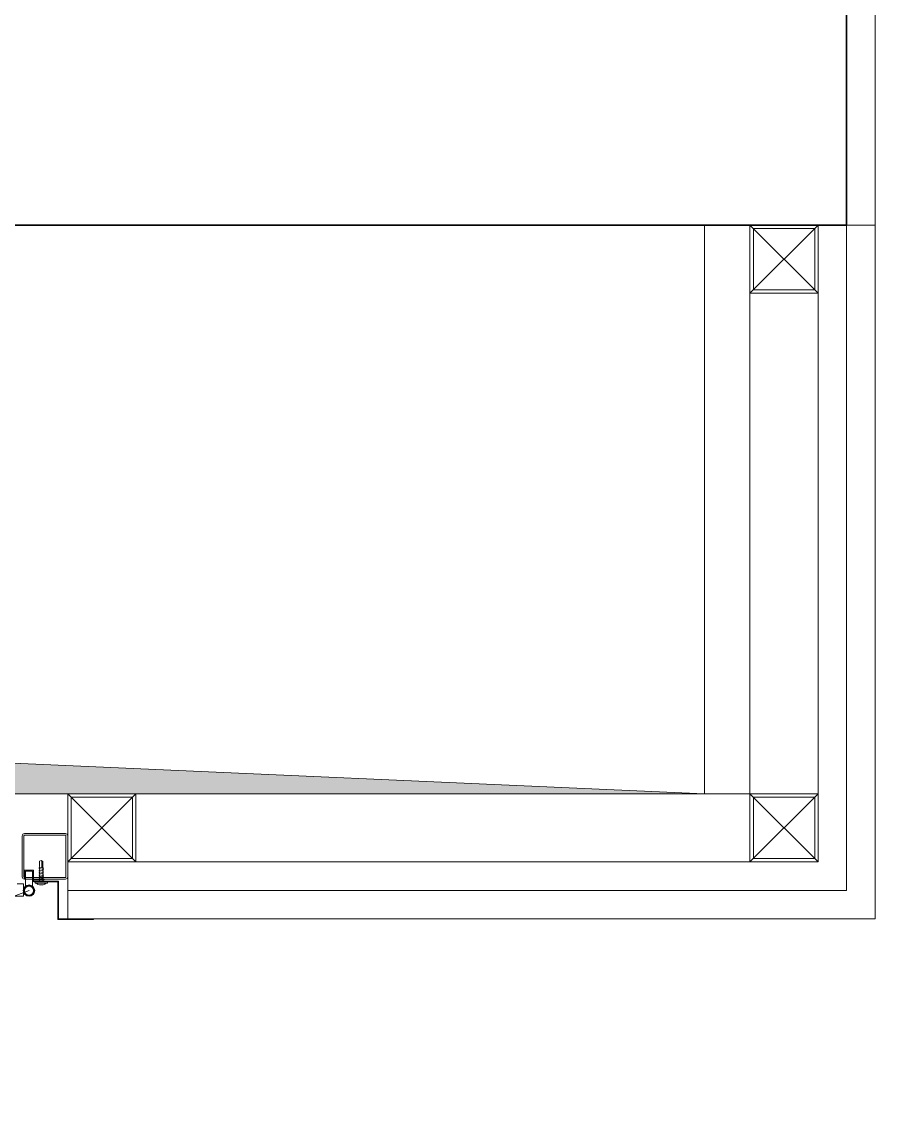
# Model space of a CAD drawing. Header units: centimetres. Extents: x 405464 to 563355, y 50011 to 66875.
# Drawn here: x 517915.7 to 517990.8, y 54660.9 to 54757.2 of the extents above; entities that cross this region are included whole.
import ezdxf
from ezdxf.enums import TextEntityAlignment as Align

# ---------------------------------------------------------------- set-up
doc = ezdxf.new("R2010")
doc.units = ezdxf.units.CM
doc.linetypes.add('HIDDEN', pattern=[9.525, 6.35, -3.175])
doc.layers.get('0').update_dxf_attribs({"lineweight": 9})
for name, color, linetype, lineweight in [('0-KRCN-MİMARİ-220526', 8, 'Continuous', 9), ('A8-MATERIAALIT', 8, 'Continuous', 0), ('A_Pencere Doğrama-Ex', 140, 'Continuous', 15), ('D_Merkez', 51, 'Continuous', 13), ('D_Profil', 155, 'Continuous', 15), ('DV_Masif', 2, 'Continuous', 35), ('DV_Siva', 30, 'Continuous', 9), ('G_0.13', 145, 'Continuous', 13), ('M00_Mahal_No$0$MH_Alan', 51, 'Continuous', 9), ('TR_Genel', 251, 'Continuous', 9), ('Y-GORUNUS_DAHAINCE', 251, 'Continuous', 13), ('Y-PROFIL', 1, 'Continuous', 0), ('Y-PROFILE-STEEL', 1, 'Continuous', 18)]:
    doc.layers.add(name, color=color, linetype=linetype, lineweight=lineweight)
doc.layers.add('Y-ALCIPAN KIRMIZI', color=7, linetype='Continuous', lineweight=20, true_color=0xff0a0a)
doc.styles.add('M00_Mahal_No$0$Kalin01', font='swissk.ttf')
doc.styles.add('M00_Mahal_No$0$Normal', font='swiss.ttf')
doc.styles.add('MAHAL', font='swissc.ttf')

# ---------------------------------------------------------------- blocks, each defined once
blk = doc.blocks.new('RUUVIP')
for p, q in [((-5.44, 19), (-5.44, 20.14)), ((-5.44, 20.14), (5.44, 20.14)), ((-4.2, 20.14), (-3.25, 21.09)), ((3.25, 21.09), (4.2, 20.14)), ((5.44, 20.14), (5.44, 19)), ((5.44, 19), (-5.44, 19)), ((-1.42, 17.81), (-1.9, 17.34)), ((-1.9, 17.34), (1.9, 16.67)), ((-1.9, 17.34), (-1.42, 16.96)), ((-1.42, 16.48), (-1.9, 16)), ((-1.9, 16), (1.9, 15.33)), ((-1.9, 16), (-1.42, 15.62)), ((-1.42, 15.14), (-1.9, 14.66)), ((-1.9, 14.66), (1.9, 13.99)), ((-1.9, 14.66), (-1.42, 14.28)), ((-1.42, 13.8), (-1.9, 13.32)), ((-1.9, 13.32), (1.9, 12.65)), ((-1.9, 13.32), (-1.42, 12.94)), ((-1.42, 12.46), (-1.9, 11.98)), ((-1.9, 11.98), (1.9, 11.31)), ((-1.9, 11.98), (-1.42, 11.6)), ((-1.42, 11.12), (-1.9, 10.64)), ((-1.9, 10.64), (1.9, 9.97)), ((-1.9, 10.64), (-1.42, 10.26)), ((-1.42, 9.78), (-1.9, 9.3)), ((-1.42, 19), (-1.42, 17.81)), ((-1.42, 16.96), (-1.42, 16.48)), ((-1.42, 15.62), (-1.42, 15.14)), ((-1.42, 14.28), (-1.42, 13.8)), ((-1.42, 12.94), (-1.42, 12.46)), ((-1.42, 11.6), (-1.42, 11.12)), ((-1.42, 10.26), (-1.42, 9.78)), ((1.43, 17.05), (1.43, 19)), ((1.9, 16.67), (1.43, 17.05)), ((1.43, 16.19), (1.9, 16.67)), ((1.43, 15.71), (1.43, 16.19)), ((1.9, 15.33), (1.43, 15.71)), ((1.43, 14.86), (1.9, 15.33)), ((1.43, 14.37), (1.43, 14.86)), ((1.9, 13.99), (1.43, 14.37)), ((1.43, 13.52), (1.9, 13.99)), ((1.43, 13.03), (1.43, 13.52)), ((1.9, 12.65), (1.43, 13.03)), ((1.43, 12.18), (1.9, 12.65)), ((1.43, 11.69), (1.43, 12.18)), ((1.9, 11.31), (1.43, 11.69)), ((1.43, 10.84), (1.9, 11.31)), ((1.43, 10.35), (1.43, 10.84)), ((1.9, 9.97), (1.43, 10.35)), ((1.43, 9.5), (1.9, 9.97)), ((-1.9, 9.3), (1.9, 8.63)), ((-1.9, 9.3), (-1.42, 8.92)), ((-1.42, 8.44), (-1.9, 7.96)), ((-1.9, 7.96), (1.9, 7.29)), ((-1.9, 7.96), (-1.42, 7.58)), ((-1.42, 7.1), (-1.9, 6.62)), ((-1.9, 6.62), (1.9, 5.95)), ((-1.9, 6.62), (-1.42, 6.24)), ((-1.42, 8.92), (-1.42, 8.44)), ((-1.42, 7.58), (-1.42, 7.1)), ((-1.42, 6.24), (-1.42, 0.82)), ((-0.59, 6.02), (-1.42, 6.24)), ((-1.42, 0.82), (0, 0)), ((-0.56, 0.84), (-0.59, 6.02)), ((0, 0), (-0.56, 0.84)), ((0, 0), (1.43, 0.82)), ((1.43, 9.01), (1.43, 9.5)), ((1.9, 8.63), (1.43, 9.01)), ((1.43, 8.16), (1.9, 8.63)), ((1.43, 7.67), (1.43, 8.16)), ((1.9, 7.29), (1.43, 7.67)), ((1.43, 6.82), (1.9, 7.29)), ((1.43, 6.33), (1.43, 6.82)), ((1.9, 5.95), (1.43, 6.33)), ((1.43, 5.48), (1.9, 5.95)), ((1.43, 0.82), (1.43, 5.48))]:
    blk.add_line(p, q)
blk.add_arc((0, 10.8), 10.8, 72.45919, 107.54081)
blk = doc.blocks.new('1_etap')
at = {"layer": 'TR_Genel'}
h = blk.add_hatch(color=8, dxfattribs=at)
h.dxf.hatch_style = 1
h.paths.add_polyline_path([(762.5, 2420), (762.5, 2370), (1087.5, 2370), (777.574, 2383.687)])
at = {"layer": 'Y-GORUNUS_DAHAINCE'}
h = blk.add_hatch(color=8, dxfattribs=at)
h.paths.add_polyline_path([(1027.6, 2361.482, 1), (1028.6, 2361.482, 1)])
h.paths.add_polyline_path([(1028.5, 2361.482, -1), (1027.7, 2361.482, -1)], flags=16)
h = blk.add_hatch(color=8, dxfattribs=at)
h.paths.add_polyline_path([(1027.602, 2361.482, 1), (1028.602, 2361.482, 1)])
h.paths.add_polyline_path([(1028.502, 2361.482, -1), (1027.702, 2361.482, -1)], flags=16)
at = {"color": 8}
for p, q in [((1087.5, 2420), (762.5, 2420)), ((1087.5, 2370), (1087.5, 2420)), ((1087.5, 2370), (777.574, 2383.687)), ((762.5, 2370), (1087.5, 2370)), ((762.5, 2370), (1087.5, 2370))]:
    blk.add_line(p, q, dxfattribs=at)
at = {"color": 8, "ltscale": 40, "elevation": 0}
blk.add_lwpolyline([(1097.5, 2414), (1097.5, 2420), (1091.5, 2420), (1091.5, 2414)], close=True, dxfattribs=at)
at = {"color": 8, "ltscale": 40}
for points in [[(1037.5, 2364), (1037.5, 2370), (1031.5, 2370), (1031.5, 2364)], [(1097.5, 2364), (1097.5, 2370), (1091.5, 2370), (1091.5, 2364)]]:
    blk.add_lwpolyline(points, close=True, dxfattribs=at)
at = {"layer": 'D_Merkez', "color": 8, "ltscale": 0.015, "elevation": 0}
for points in [[(1097.5, 2414), (1091.5, 2420)], [(1097.5, 2420), (1091.5, 2414)]]:
    blk.add_lwpolyline(points, dxfattribs=at)
at = {"layer": 'D_Merkez', "color": 8, "ltscale": 0.015}
for points in [[(1037.5, 2364), (1031.5, 2370)], [(1037.5, 2370), (1031.5, 2364)], [(1097.5, 2364), (1091.5, 2370)], [(1097.5, 2370), (1091.5, 2364)]]:
    blk.add_lwpolyline(points, dxfattribs=at)
at = {"layer": 'D_Profil', "color": 8, "ltscale": 40, "elevation": 0}
blk.add_lwpolyline([(1097.2, 2414.3), (1097.2, 2419.7), (1091.8, 2419.7), (1091.8, 2414.3)], close=True, dxfattribs=at)
at = {"layer": 'D_Profil', "color": 8, "ltscale": 40}
for points in [[(1037.2, 2364.3), (1037.2, 2369.7), (1031.8, 2369.7), (1031.8, 2364.3)], [(1097.2, 2364.3), (1097.2, 2369.7), (1091.8, 2369.7), (1091.8, 2364.3)]]:
    blk.add_lwpolyline(points, close=True, dxfattribs=at)
at = {"layer": 'DV_Masif', "color": 8}
for p, q in [((1100, 2420), (1100, 2450)), ((747.5, 2420), (1100, 2420))]:
    blk.add_line(p, q, dxfattribs=at)
at = {"layer": 'DV_Siva', "color": 8}
for p, q in [((1102.5, 3092.5), (1102.5, 2420)), ((1102.5, 2420), (1100, 2420))]:
    blk.add_line(p, q, dxfattribs=at)
at = {"layer": 'G_0.13', "color": 8}
for p, q in [((1091.5, 2370), (1091.5, 2420)), ((1097.5, 2370), (971.5, 2370, 0))]:
    blk.add_line(p, q, dxfattribs=at)
at = {"layer": 'Y-ALCIPAN KIRMIZI', "color": 8}
for p, q in [((1097.5, 2420), (1097.5, 2364)), ((1100, 2420), (1100, 2361.5)), ((1102.5, 2420), (1102.5, 2359)), ((1031.5, 2359), (1031.5, 2370)), ((1097.5, 2364), (1031.5, 2364)), ((1100, 2361.5), (1031.5, 2361.5)), ((1102.5, 2359), (1031.5, 2359))]:
    blk.add_line(p, q, dxfattribs=at)
at = {"layer": 'Y-GORUNUS_DAHAINCE', "color": 8}
for p, q in [((1027.7, 2362.482, 0), (1027.7, 2363.282, 0)), ((1027.7, 2363.282, 0), (1028.5, 2363.282, 0)), ((1027.702, 2362.482, 0), (1027.702, 2363.282, 0)), ((1027.702, 2363.282, 0), (1028.502, 2363.282, 0)), ((1027.8, 2362.482, 0), (1027.8, 2363.182, 0)), ((1027.8, 2363.182, 0), (1028.4, 2363.182, 0)), ((1027.802, 2362.482, 0), (1027.802, 2363.182, 0)), ((1027.802, 2363.182, 0), (1028.402, 2363.182, 0)), ((1028.4, 2363.182, 0), (1028.4, 2362.482, 0)), ((1028.402, 2363.182, 0), (1028.402, 2362.482, 0)), ((1028.5, 2363.282, 0), (1028.5, 2362.482, 0)), ((1028.502, 2363.282, 0), (1028.502, 2362.482, 0)), ((1027.8, 2362.482, 0), (1027.8, 2361.882, 0)), ((1027.802, 2362.482, 0), (1027.802, 2361.882, 0)), ((1028.4, 2362.482, 0), (1028.4, 2361.882, 0)), ((1028.402, 2362.482, 0), (1028.402, 2361.882, 0))]:
    blk.add_line(p, q, dxfattribs=at)
at = {"layer": 'Y-GORUNUS_DAHAINCE', "color": 8, "linetype": 'HIDDEN', "ltscale": 10}
blk.add_line((1028.102, 2361.482, 0), (974.994, 2341.482, 0), dxfattribs=at)
at = {"layer": 'Y-GORUNUS_DAHAINCE', "color": 8}
for centre, radius in [((1028.1, 2361.482, 0), 0.5), ((1028.102, 2361.482, 0), 0.5), ((1028.1, 2361.482, 0), 0.4), ((1028.102, 2361.482, 0), 0.4)]:
    blk.add_circle(centre, radius, dxfattribs=at)
at = {"layer": 'Y-PROFIL', "color": 8}
for p, q in [((1027.048, 2362.082, 0), (1027.602, 2362.082, 0)), ((1027.602, 2362.082, 0), (1027.602, 2361, 0)), ((1027.602, 2361, 0), (971.959, 2361, 0))]:
    blk.add_line(p, q, dxfattribs=at)
at = {"layer": 'Y-PROFILE-STEEL', "color": 8}
for p, q in [((1027.5, 2366.293, 0), (1027.5, 2362.693, 0)), ((1027.65, 2366.293, 0), (1027.65, 2362.693, 0)), ((1031.3, 2366.493, 0), (1027.7, 2366.493, 0)), ((1031.3, 2366.343, 0), (1027.7, 2366.343, 0)), ((1031.35, 2362.693, 0), (1031.35, 2366.293, 0)), ((1031.5, 2362.693, 0), (1031.5, 2366.293, 0)), ((1027.7, 2362.643, 0), (1031.3, 2362.643, 0)), ((1027.7, 2362.493, 0), (1031.3, 2362.493, 0)), ((1028.437, 2362.393, 0), (1028.437, 2362.343, 0)), ((1028.437, 2362.393, 0), (1028.437, 2362.343, 0)), ((1028.497, 2362.343, 0), (1028.497, 2362.393, 0)), ((1028.497, 2362.343, 0), (1028.497, 2362.393, 0)), ((1029.437, 2362.493, 0), (1028.537, 2362.493, 0)), ((1029.437, 2362.493, 0), (1028.537, 2362.493, 0)), ((1028.537, 2362.433, 0), (1029.437, 2362.433, 0)), ((1028.537, 2362.433, 0), (1029.437, 2362.433, 0)), ((1030.7, 2362.303, 0), (1028.537, 2362.303, 0)), ((1030.7, 2362.303, 0), (1028.537, 2362.303, 0)), ((1028.537, 2362.243, 0), (1030.7, 2362.243, 0)), ((1028.537, 2362.243, 0), (1030.7, 2362.243, 0)), ((1029.437, 2362.433, 0), (1029.437, 2362.493, 0)), ((1029.437, 2362.433, 0), (1029.437, 2362.493, 0)), ((1030.64, 2362.303, 0), (1030.64, 2358.94, 0)), ((1030.7, 2359, 0), (1030.7, 2362.303, 0)), ((1030.64, 2358.94, 0), (1033.78, 2358.94, 0)), ((1033.78, 2359, 0), (1030.7, 2359, 0)), ((1033.78, 2358.94, 0), (1033.78, 2359, 0))]:
    blk.add_line(p, q, dxfattribs=at)
for centre, radius, start, end in [((1027.7, 2366.293, 0), 0.2, 90, 180), ((1027.7, 2366.293, 0), 0.05, 90, 180), ((1031.3, 2366.293, 0), 0.2, 0, 90), ((1031.3, 2366.293, 0), 0.05, 0, 90), ((1027.7, 2362.693, 0), 0.2, 180, 270), ((1027.7, 2362.693, 0), 0.05, 180, 270), ((1028.537, 2362.393, 0), 0.1, 90, 180), ((1028.537, 2362.393, 0), 0.1, 90, 180), ((1028.537, 2362.343, 0), 0.1, 180, 270), ((1028.537, 2362.343, 0), 0.1, 180, 270), ((1028.537, 2362.393, 0), 0.04, 90, 180), ((1028.537, 2362.393, 0), 0.04, 90, 180), ((1028.537, 2362.343, 0), 0.04, 180, 270.04196), ((1028.537, 2362.343, 0), 0.04, 180, 270.04196), ((1031.3, 2362.693, 0), 0.2, 270, 360), ((1031.3, 2362.693, 0), 0.05, 270, 360)]:
    blk.add_arc(centre, radius, start, end, dxfattribs=at)
at = {"layer": 'A8-MATERIAALIT', "color": 8, "xscale": 0.09999999962747098, "yscale": 0.09999999962747098, "zscale": 0.09999999962747098, "rotation": 180}
blk.add_blockref('RUUVIP', (1029.172, 2364.143, 0), dxfattribs=at)
blk.add_blockref('RUUVIP', (1029.172, 2364.143, 0), dxfattribs=at)
at = {"color": 8, "linetype": 'ByBlock', "lineweight": -2}
for tag, height, style, p in [('MAHALNO', 15.68, 'M00_Mahal_No$0$Kalin01', (-1403.518, 5182.999, -22.72)), ('MAHALADI', 25.088, 'M00_Mahal_No$0$Normal', (-1403.518, 5151.639, -22.72)), ('MAHALNO', 9.8, 'M00_Mahal_No$0$Kalin01', (-1049.836, 5038.219)), ('MAHALADI', 15.68, 'M00_Mahal_No$0$Normal', (-1049.836, 5018.619)), ('MAHALNO', 19.6, 'M00_Mahal_No$0$Kalin01', (585.191, 4515.867)), ('MAHALADI', 31.36, 'M00_Mahal_No$0$Normal', (585.191, 4476.667)), ('MAHALNO', 19.6, 'M00_Mahal_No$0$Kalin01', (543.648, 3917.935)), ('MAHALADI', 31.36, 'M00_Mahal_No$0$Normal', (543.648, 3878.735)), ('MAHALNO', 19.6, 'M00_Mahal_No$0$Kalin01', (175.42, 3438.172)), ('MAHALADI', 31.36, 'M00_Mahal_No$0$Normal', (175.42, 3398.972)), ('MAHALNO', 15.68, 'M00_Mahal_No$0$Kalin01', (662.5, 3278.679)), ('MAHALADI', 25.088, 'M00_Mahal_No$0$Normal', (662.5, 3247.319)), ('MAHALNO', 9.8, 'M00_Mahal_No$0$Kalin01', (928.42, 2524.929)), ('MAHALADI', 15.68, 'M00_Mahal_No$0$Normal', (928.42, 2505.329)), ('MAHALNO', 19.6, 'M00_Mahal_No$0$Kalin01', (683.014, 1295.866)), ('MAHALADI', 31.36, 'M00_Mahal_No$0$Normal', (683.014, 1256.666))]:
    blk.add_attdef(tag, text='', height=height, dxfattribs=dict(at, style=style)).set_placement(p, align=Align.MIDDLE_CENTER)
at = {"layer": 'A_Pencere Doğrama-Ex', "color": 8, "style": 'MAHAL'}
for p in [(163.408, 4608.463), (585.696, 4362.453), (584.071, 3781.103), (404.743, 3207.042), (477.619, 2356.773), (647.127, 1093.283), (160.829, 91.106)]:
    blk.add_attdef('KOT', p, '', height=10, dxfattribs=at)
at = {"layer": 'M00_Mahal_No$0$MH_Alan', "color": 8, "style": 'M00_Mahal_No$0$Normal'}
for height, p in [(25.088, (-1403.518, 5114.007, -22.72)), (15.68, (-1049.836, 4995.099)), (31.36, (585.191, 4429.627)), (31.36, (543.648, 3831.695)), (31.36, (175.42, 3351.932)), (25.088, (662.5, 3209.687)), (15.68, (928.42, 2481.809)), (31.36, (683.014, 1209.626))]:
    blk.add_attdef('ALAN', text='', height=height, dxfattribs=at).set_placement(p, align=Align.MIDDLE_CENTER)
blk = doc.blocks.new('A$C9e52caec')
at = {"color": 8}
blk.add_blockref('1_etap', (12530, 57), dxfattribs=at)

msp = doc.modelspace()

# ---------------------------------------------------------------- block references
at = {"layer": '0-KRCN-MİMARİ-220526', "rotation": 359.999999999997}
msp.add_blockref('A$C9e52caec', (504358.269, 52262.368, 73.999), dxfattribs=at)

doc.saveas('drawing.dxf')
